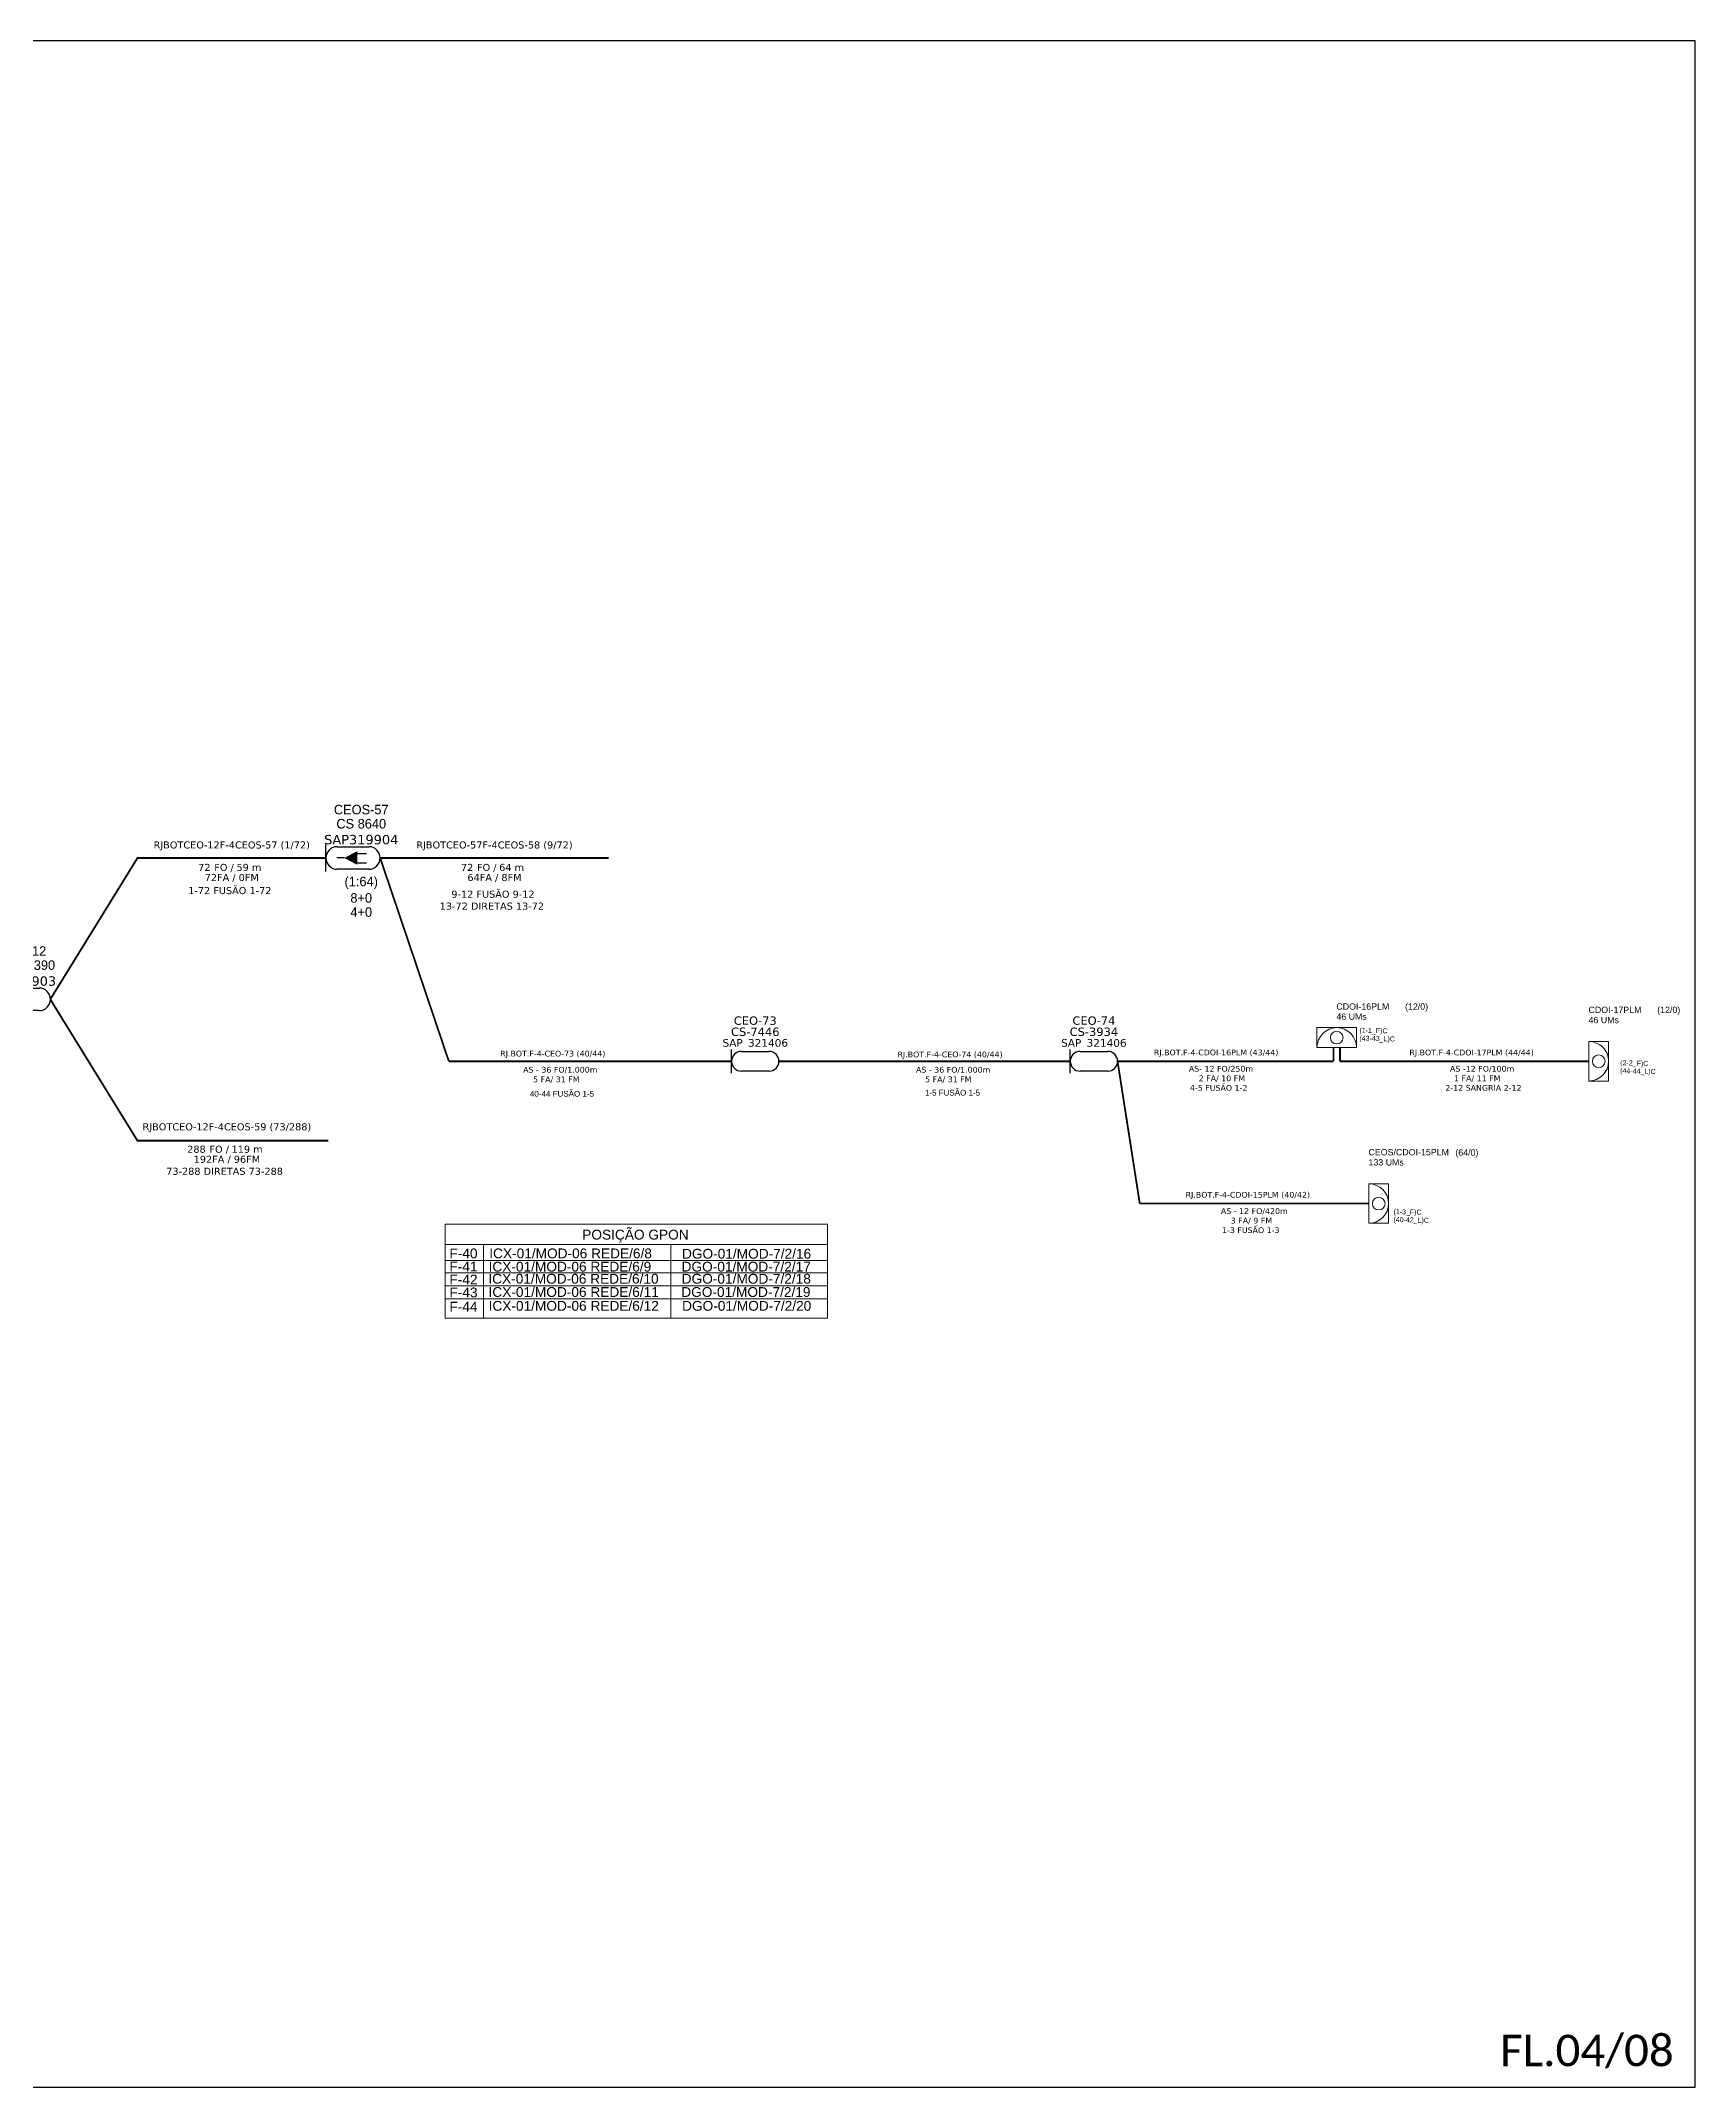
# Model space of a CAD drawing. Header units: inches. Extents: x 10034 to 13570, y 6075 to 9325.
# Drawn here: x 13090 to 13570, y 8731 to 9325 of the extents above; entities that cross this region are included whole.
import ezdxf
from ezdxf.enums import TextEntityAlignment as Align

# ---------------------------------------------------------------- set-up
doc = ezdxf.new("R2010")
doc.units = ezdxf.units.IN
doc.header["$MEASUREMENT"] = 0
doc.linetypes.add('DIVIDE', pattern=[1.25, 0.5, -0.25, 0, -0.25, 0, -0.25])
for name, color, linetype, lineweight in [("20.0-LEGENDA DOS CDO'S", 1, 'Continuous', 0), ('20.1-CDO_INTERIOR', 1, 'Continuous', 0), ('Texto_Cabos', 1, 'Continuous', 20)]:
    doc.layers.add(name, color=color, linetype=linetype, lineweight=lineweight)
for name, color, linetype in [('20.4-CEOS', 1, 'Continuous'), ('CAP a instalar', 1, 'Continuous'), ('CD a instalar', 1, 'Continuous'), ('CDO_PARDE', 1, 'Continuous'), ('CEO', 1, 'Continuous'), ('CEOS', 1, 'Continuous')]:
    doc.layers.add(name, color=color, linetype=linetype)
doc.styles.add('ARIAL', font='arial.ttf')
doc.styles.add('siredit', font='verdana.ttf')
doc.styles.add('Style-font000', font='font000.shx')
doc.styles.add('style0', font='arial.ttf', dxfattribs={"height": 1.137214})
doc.styles.add('WMF-Calibri0', font='CALIBRI.TTF')
doc.linetypes.add('FENCELINE1', pattern='A,0.25,-0.1,[133,ltypeshp.shx,S=0.1,R=0,X=-0.1,Y=0],-0.1,1', length=1.45)

# ---------------------------------------------------------------- blocks, each defined once
blk = doc.blocks.new('CDOI_INT')
at = {"layer": '20.1-CDO_INTERIOR', "color": 0, "lineweight": 18}
blk.add_lwpolyline([(4.25, -4.25), (4.25, 4.25), (0, 4.25), (0, -4.25)], close=True, dxfattribs=at)
blk.add_circle((2.12, 0), 1.36, dxfattribs=at)
blk.add_arc((0, 0), 4.25, 270, 90, dxfattribs=at)
at = {"layer": "20.0-LEGENDA DOS CDO'S", "color": 0, "style": 'ARIAL'}
for tag, p in [('CDO_N', (-0.08, 10.38)), ('SURVEY', (-0.08, 8.2)), ('SPLITER_1', (21.18, 10.38)), ('SPLITER_2', (21.19, 8.68)), ('SAP', (-0.08, 6.23)), ('1:XX', (5.94, -2.22)), ('UMS', (5.94, -4.24))]:
    blk.add_attdef(tag, p, '', height=1.36, dxfattribs=at)
blk.add_attdef('FIBRAS_UTILIZADAS', text='', height=1.36, dxfattribs=at).set_placement((15.34, 10.38), align=Align.CENTER)
blk = doc.blocks.new('ceo')
at = {"layer": 'CEO', "color": 7}
for p, q in [((0.094, 0.094), (0.359, 0.094)), ((0.359, -0.094), (0.094, -0.094))]:
    blk.add_line(p, q, dxfattribs=at)
blk.add_lwpolyline([(0, -0.114), (0, 0.114)], dxfattribs=at)
for centre, start, end in [((0.094, 0), 90, 270), ((0.359, 0), 270, 90)]:
    blk.add_arc(centre, 0.0942, start, end, dxfattribs=at)
for tag, height, style, p in [('NOME?', 0.0798, 'Style-font000', (0.226, 0.404)), ('LOCAL?', 0.0798, 'Style-font000', (0.226, 0.286)), ('TIPO?', 0.0787, 'siredit', (0.226, 0.153))]:
    blk.add_attdef(tag, text='', height=height, dxfattribs=dict(at, style=style)).set_placement(p, align=Align.MIDDLE_CENTER)
at = {"layer": 'CEO', "color": 7, "style": 'siredit', "flags": 1}
blk.add_attdef('ID', text='', height=0.0472, dxfattribs=at).set_placement((0.226, 0.483), align=Align.MIDDLE_CENTER)
at = {"layer": 'CEO', "color": 7, "style": 'Style-font000', "flags": 1}
blk.add_attdef('FIBRAS_RESERVA', text='', height=0.0798, dxfattribs=at).set_placement((0.226, -0.156), align=Align.TOP_CENTER)
blk = doc.blocks.new('Cabos_2')
at = {"layer": 'Texto_Cabos', "color": 7, "style": 'siredit'}
blk.add_text('FO /', height=1.5, dxfattribs=at).set_placement((0.44, -2), align=Align.MIDDLE_RIGHT)
for tag, p in [('N_CABOS', (0, 2.76)), ('FA/FM', (0, -4.14))]:
    blk.add_attdef(tag, text='', height=1.5, dxfattribs=at).set_placement(p, align=Align.MIDDLE_CENTER)
blk.add_attdef('FIBRAS', text='', height=1.5, dxfattribs=at).set_placement((-4.5, -2), align=Align.MIDDLE_RIGHT)
blk.add_attdef('METROS', text='', height=1.5, dxfattribs=at).set_placement((1, -2), align=Align.MIDDLE_LEFT)
blk.add_attdef('FUSÃO_001', (-0.47, -7.43), '', height=1.5, dxfattribs=at)

msp = doc.modelspace()

# ---------------------------------------------------------------- linework, layer by layer
msp.add_lwpolyline([(12731.87, 8730.9), (13570.43, 8730.9), (13570.43, 9324.9), (12731.87, 9324.9), (12731.87, 8730.9)])
at = {"layer": "20.0-LEGENDA DOS CDO'S", "color": 1}
for p, q in [((13318.6, 8981.38), (13207.61, 8981.38)), ((13318.6, 8975.55), (13318.6, 8981.38)), ((13207.61, 8975.55), (13318.6, 8975.55)), ((13273.1, 8975.55), (13318.6, 8975.55)), ((13273.1, 8954.08), (13273.1, 8975.55)), ((13318.6, 8975.55), (13318.6, 8954.08)), ((13318.6, 8954.08), (13207.61, 8954.08))]:
    msp.add_line(p, q, dxfattribs=at)
for points in [[(13207.61, 8981.38), (13207.61, 8954.08)], [(13218.74, 8975.55), (13218.74, 8954.08)], [(13207.61, 8970.89), (13318.6, 8970.89)], [(13207.61, 8967.26), (13318.6, 8967.26)], [(13207.61, 8963.5), (13318.6, 8963.5)], [(13207.61, 8959.7), (13318.6, 8959.7)]]:
    msp.add_lwpolyline(points, dxfattribs=at)
at = {"layer": '20.1-CDO_INTERIOR', "color": 1, "lineweight": 18}
msp.add_lwpolyline([(13472.15, 9038.45), (13460.68, 9038.45), (13460.68, 9032.72), (13472.15, 9032.72)], close=True, dxfattribs=at)
msp.add_circle((13466.41, 9035.58), 1.83, dxfattribs=at)
msp.add_arc((13466.41, 9032.72), 5.73, 0, 180, dxfattribs=at)
at = {"layer": '20.4-CEOS', "color": 1}
for p, q in [((13290.77, 9025.24), (13290.77, 9032.14)), ((13293.62, 9031.55), (13301.64, 9031.55)), ((13389.05, 9025.24), (13389.05, 9032.14)), ((13391.91, 9031.55), (13399.93, 9031.55)), ((13301.64, 9025.83), (13293.62, 9025.83)), ((13399.93, 9025.83), (13391.91, 9025.83))]:
    msp.add_line(p, q, dxfattribs=at)
for centre, major_axis, start_param, end_param in [((13293.62, 9028.69), (-2.02, 2.02), -0.785398, 2.356194), ((13301.64, 9028.69), (2.02, 2.02), 3.926991, 7.068583), ((13391.91, 9028.69), (-2.02, 2.02), -0.785398, 2.356194), ((13399.93, 9028.69), (2.02, 2.02), 3.926991, 7.068583)]:
    msp.add_ellipse(centre, major_axis=major_axis, ratio=1, start_param=start_param, end_param=end_param, dxfattribs=at)
at = {"layer": 'CAP a instalar', "color": 1, "linetype": 'FENCELINE1', "ltscale": 7, "const_width": 0.518}
for points in [[(13188.74, 9087.71), (13208.67, 9028.69)], [(13208.67, 9028.69), (13290.77, 9028.69)], [(13304.5, 9028.69), (13389.05, 9028.69)], [(13402.79, 9028.69), (13465.46, 9028.69)], [(13402.79, 9028.69), (13409.24, 8987.38)], [(13467.36, 9028.69), (13539.61, 9028.69)], [(13409.24, 8987.38), (13475.74, 8987.38)]]:
    msp.add_lwpolyline(points, dxfattribs=at)
at = {"layer": 'CAP a instalar', "color": 1, "ltscale": 7, "const_width": 0.518}
for points in [[(13465.46, 9032.72), (13465.46, 9028.69)], [(13467.36, 9032.72), (13467.36, 9028.69)]]:
    msp.add_lwpolyline(points, dxfattribs=at)
at = {"layer": 'CD a instalar', "color": 7, "linetype": 'Continuous', "const_width": 0.547}
for points in [[(13173.01, 9087.71), (13118.29, 9087.71), (13092.98, 9046.67)], [(13188.74, 9087.71), (13255.09, 9087.71)], [(13173.72, 9005.63), (13118.29, 9005.63), (13092.98, 9046.67)]]:
    msp.add_lwpolyline(points, dxfattribs=at)
at = {"layer": 'CEOS', "color": 5}
for p, q in [((13176.28, 9090.98), (13185.47, 9090.98)), ((13185.47, 9084.44), (13176.28, 9084.44))]:
    msp.add_line(p, q, dxfattribs=at)
for points in [[(13173.01, 9083.76), (13173.01, 9091.66)], [(13181.96, 9089.01), (13184.75, 9089.01)], [(13178.34, 9087.71), (13176.13, 9087.71)], [(13181.96, 9086.28), (13184.75, 9086.28)]]:
    msp.add_lwpolyline(points, dxfattribs=at)
msp.add_lwpolyline([(13178.34, 9087.71, 0, 4.04, 0), (13182.13, 9087.71, 4.04, 4.04, 0)], format="xyseb", dxfattribs=at)
for centre, start, end in [((13176.28, 9087.71), 90, 270), ((13185.47, 9087.71), 270, 90)]:
    msp.add_arc(centre, 3.27, start, end, dxfattribs=at)

# ---------------------------------------------------------------- block references
at = {"layer": 'CAP a instalar', "color": 1, "ltscale": 7}
ref = msp.add_blockref('CDOI_INT', (13539.61, 9028.69), dxfattribs=dict(at, xscale=1.348630136871634, yscale=1.348630136871634, zscale=1.348630136871767))
ref.add_attrib('CDO_N', 'CDOI-17PLM', (13539.5, 9042.69), dxfattribs={"layer": "20.0-LEGENDA DOS CDO'S", "color": 0, "height": 1.834, "style": 'ARIAL'})
ref.add_attrib('FIBRAS_UTILIZADAS', '       (12/0)', dxfattribs={"layer": "20.0-LEGENDA DOS CDO'S", "color": 0, "height": 1.8345, "style": 'ARIAL'}).set_placement((13560.3, 9042.69), align=Align.CENTER)
ref.add_attrib('SURVEY', '46 UMs', (13539.51, 9039.75), dxfattribs={"layer": "20.0-LEGENDA DOS CDO'S", "color": 0, "height": 1.834, "style": 'ARIAL'})
ref = msp.add_blockref('CDOI_INT', (13475.74, 8987.38), dxfattribs=dict(at, xscale=1.348630136871634, yscale=1.348630136871634, zscale=1.348630136871767))
ref.add_attrib('CDO_N', 'CEOS/CDOI-15PLM', (13475.63, 9001.38), dxfattribs={"layer": "20.0-LEGENDA DOS CDO'S", "color": 0, "height": 1.8345, "style": 'ARIAL'})
ref.add_attrib('FIBRAS_UTILIZADAS', '       (64/0)', dxfattribs={"layer": "20.0-LEGENDA DOS CDO'S", "color": 0, "height": 1.8345, "style": 'ARIAL'}).set_placement((13501.7, 9001.3), align=Align.CENTER)
ref.add_attrib('SURVEY', '133 UMs', (13475.63, 8998.44), dxfattribs={"layer": "20.0-LEGENDA DOS CDO'S", "color": 0, "height": 1.834, "style": 'ARIAL'})
at = {"layer": 'CDO_PARDE', "linetype": 'DIVIDE'}
ref = msp.add_blockref('Cabos_2', (13145.65, 9087.71), dxfattribs=dict(at, xscale=1.368000000000484, yscale=1.368000000000484, zscale=1.368))
ref.add_attrib('N_CABOS', 'RJBOTCEO-12F-4CEOS-57 (1/72)', dxfattribs={"layer": 'Texto_Cabos', "color": 7, "height": 2.052, "style": 'siredit'}).set_placement((13145.65, 9091.49), align=Align.MIDDLE_CENTER)
ref.add_attrib('FUSÃO_001', '1-72 FUSÃO 1-72', (13133.01, 9077.22), dxfattribs={"layer": 'Texto_Cabos', "color": 7, "height": 2.052, "style": 'siredit'})
ref.add_attrib('FA/FM', '72FA / 0FM', dxfattribs={"layer": 'Texto_Cabos', "color": 7, "height": 2.052, "style": 'siredit'}).set_placement((13145.65, 9082.05), align=Align.MIDDLE_CENTER)
ref.add_attrib('FIBRAS', '72', dxfattribs={"layer": 'Texto_Cabos', "color": 7, "height": 2.052, "style": 'siredit'}).set_placement((13139.49, 9084.97), align=Align.MIDDLE_RIGHT)
ref.add_attrib('METROS', '59 m', dxfattribs={"layer": 'Texto_Cabos', "color": 7, "height": 2.052, "style": 'siredit'}).set_placement((13147.02, 9084.97), align=Align.MIDDLE_LEFT)
ref = msp.add_blockref('Cabos_2', (13221.91, 9087.71), dxfattribs=dict(at, xscale=1.368000000000484, yscale=1.368000000000484, zscale=1.368))
ref.add_attrib('N_CABOS', 'RJBOTCEO-57F-4CEOS-58 (9/72)', dxfattribs={"layer": 'Texto_Cabos', "color": 7, "height": 2.052, "style": 'siredit'}).set_placement((13221.91, 9091.49), align=Align.MIDDLE_CENTER)
ref.add_attrib('FUSÃO_001', '9-12 FUSÃO 9-12', (13209.39, 9076.17), dxfattribs={"layer": 'Texto_Cabos', "color": 7, "height": 2.052, "style": 'siredit'})
ref.add_attrib('FA/FM', '64FA / 8FM', dxfattribs={"layer": 'Texto_Cabos', "color": 7, "height": 2.052, "style": 'siredit'}).set_placement((13221.91, 9082.05), align=Align.MIDDLE_CENTER)
ref.add_attrib('FIBRAS', '72', dxfattribs={"layer": 'Texto_Cabos', "color": 7, "height": 2.052, "style": 'siredit'}).set_placement((13215.76, 9084.97), align=Align.MIDDLE_RIGHT)
ref.add_attrib('METROS', '64 m', dxfattribs={"layer": 'Texto_Cabos', "color": 7, "height": 2.052, "style": 'siredit'}).set_placement((13223.28, 9084.97), align=Align.MIDDLE_LEFT)
ref.add_attrib('FUSÃO_002', '13-72 DIRETAS 13-72', (13206.01, 9072.71), dxfattribs={"layer": 'Texto_Cabos', "color": 7, "height": 2.052, "style": 'siredit'})
ref = msp.add_blockref('Cabos_2', (13144.24, 9005.89), dxfattribs=dict(at, xscale=1.368000000000484, yscale=1.368000000000484, zscale=1.368))
ref.add_attrib('N_CABOS', 'RJBOTCEO-12F-4CEOS-59 (73/288)', dxfattribs={"layer": 'Texto_Cabos', "color": 7, "height": 2.052, "style": 'siredit'}).set_placement((13144.24, 9009.67), align=Align.MIDDLE_CENTER)
ref.add_attrib('FUSÃO_001', '73-288 DIRETAS 73-288', (13126.62, 8995.73), dxfattribs={"layer": 'Texto_Cabos', "color": 7, "height": 2.052, "style": 'siredit'})
ref.add_attrib('FA/FM', '192FA / 96FM', dxfattribs={"layer": 'Texto_Cabos', "color": 7, "height": 2.052, "style": 'siredit'}).set_placement((13144.24, 9000.24), align=Align.MIDDLE_CENTER)
ref.add_attrib('FIBRAS', '288', dxfattribs={"layer": 'Texto_Cabos', "color": 7, "height": 2.052, "style": 'siredit'}).set_placement((13138.09, 9003.16), align=Align.MIDDLE_RIGHT)
ref.add_attrib('METROS', '119 m', dxfattribs={"layer": 'Texto_Cabos', "color": 7, "height": 2.052, "style": 'siredit'}).set_placement((13145.61, 9003.16), align=Align.MIDDLE_LEFT)
at = {"layer": 'CEO', "xscale": 34.74719999999915, "yscale": 34.74719999999915, "zscale": 34.74719999999999}
msp.add_blockref('ceo', (13077.25, 9046.67), dxfattribs=at).add_auto_attribs({'NOME?': 'CEO-12', 'LOCAL?': 'CS 102390', 'TIPO?': 'SAP319903  '})

# ---------------------------------------------------------------- texts
at = {"color": 1, "linetype": 'Continuous', "style": 'ARIAL'}
for s, p in [('40-44 FUSÃO 1-5', (13232.21, 9018.43)), ('1-5 FUSÃO 1-5', (13346.87, 9018.74))]:
    msp.add_text(s, height=1.6644, dxfattribs=at).set_placement(p)
at = {"color": 7, "linetype": 'Continuous', "style": 'WMF-Calibri0'}
msp.add_text('FL.04/08', height=9.118, dxfattribs=at).set_placement((13513.84, 8736.97))
at = {"color": 1, "linetype": 'Continuous', "char_height": 1.6644, "width": 51.8115, "attachment_point": 1}
for s, insert in [('{\\fVerdana|b0|i0|c0|p34;\\P                  AS - 36 FO/1.000m\\P                      5 FA/ 31 FM\\P                 }', (13217.18, 9029.84)), ('{\\fVerdana|b0|i0|c0|p34;\\P\\pi13.3152; AS - 36 FO/1.000m\\P\\pi0;                       5 FA/ 31 FM\\P\\P                 }', (13330.24, 9029.84)), ('{\\fVerdana|b0|i0|c0|p34;\\P\\pi13.2968;AS- 12 FO/250m\\P\\pi16.15;2 FA/ 10 FM\\P\\pi13.604;4-5 FUSÃO 1-2}', (13410.18, 9030.13)), ('{\\fVerdana|b0|i0|c0|p34;\\P\\pi14.9588;AS -12 FO/100m\\P\\pi16.15;1 FA/ 11 FM\\P\\pi13.604;2-12 SANGRIA 2-12}', (13484.33, 9030.13)), ('{\\fVerdana|b0|i0|c0|p34;\\P\\pi13.2968;AS - 12 FO/420m\\P\\pi16.15;3 FA/ 9 FM\\P\\pi13.604;1-3 FUSÃO 1-3}', (13419.5, 8988.82))]:
    msp.add_mtext(s, dxfattribs=dict(at, insert=insert))
at = {"layer": "20.0-LEGENDA DOS CDO'S", "color": 1, "style": 'ARIAL'}
for s, height, p in [('46 UMs', 1.834, (13466.31, 9040.73)), ('CDOI-16PLM', 1.834, (13466.3, 9043.67)), ('POSIÇÃO GPON', 2.8419, (13247.4, 8976.94)), ('F-40', 2.842, (13208.84, 8971.49)), ('F-41', 2.842, (13208.84, 8967.69)), ('ICX-01/MOD-06 REDE/6/9^I', 2.8419, (13220.21, 8967.65)), ('ICX-01/MOD-06 REDE/6/8^I', 2.8419, (13220.41, 8971.5)), ('DGO-01/MOD-7/2/17', 2.8419, (13276.24, 8967.65)), ('DGO-01/MOD-7/2/16', 2.8419, (13276.35, 8971.4)), ('F-42', 2.842, (13208.84, 8963.9)), ('ICX-01/MOD-06 REDE/6/10^I', 2.8419, (13220.15, 8964.14)), ('DGO-01/MOD-7/2/18', 2.8419, (13276.26, 8964.14)), ('F-43', 2.842, (13208.84, 8960.16)), ('F-44', 2.842, (13208.84, 8956.03)), ('ICX-01/MOD-06 REDE/6/11', 2.8419, (13220.2, 8960.29)), ('ICX-01/MOD-06 REDE/6/12', 2.8419, (13220.22, 8956.27)), ('DGO-01/MOD-7/2/19', 2.8419, (13276.15, 8960.29)), ('DGO-01/MOD-7/2/20', 2.8419, (13276.38, 8956.27))]:
    msp.add_text(s, height=height, dxfattribs=at).set_placement(p)
msp.add_text('       (12/0)', height=1.8345, dxfattribs=at).set_placement((13487.1, 9043.67), align=Align.CENTER)
at = {"layer": '20.4-CEOS', "color": 1, "style": 'siredit'}
for tag, text, p in [('CEO-73', 'CEOSXXX', (13297.63, 9041.71)), ('CEO-74', 'CEOSXXX', (13395.92, 9041.71)), ('CS-7446', 'CS-XXXX', (13297.63, 9038.47)), ('CS-3934', 'CS-XXXX', (13395.92, 9038.47))]:
    msp.add_attdef(tag, text=text, height=2.422, dxfattribs=at).set_placement(p, align=Align.TOP_CENTER)
at = {"layer": 'CAP a instalar', "color": 1, "ltscale": 7, "char_height": 1.4595, "attachment_point": 7, "rotation": 358.51883, "style": 'style0'}
for s, insert in [('({\\fArial|b0|i0|c0|p34;43}-{\\fArial|b0|i0|c0|p34;43}_L)C', (13472.96, 9034.26)), ('({\\fArial|b0|i0|c0|p34;1}-{\\fArial|b0|i0|c0|p34;1}_F){\\fArial|b0|i0|c0|p34;C}', (13472.97, 9036.56)), ('({\\fArial|b0|i0|c0|p34;2}-{\\fArial|b0|i0|c0|p34;2}_F){\\fArial|b0|i0|c0|p34;C}', (13548.68, 9027.11)), ('({\\fArial|b0|i0|c0|p34;44}-{\\fArial|b0|i0|c0|p34;44}_L)C', (13548.66, 9024.81)), ('({\\fArial|b0|i0|c0|p34;40}-{\\fArial|b0|i0|c0|p34;42}_L)C', (13482.84, 8981.61)), ('({\\fArial|b0|i0|c0|p34;1-3}_F){\\fArial|b0|i0|c0|p34;C}', (13482.86, 8983.91))]:
    msp.add_mtext(s, dxfattribs=dict(at, insert=insert))
at = {"layer": 'CD a instalar', "color": 1, "linetype": 'Continuous', "char_height": 1.6644, "attachment_point": 1}
for s, insert, width in [('{\\fVerdana|b0|i0|c0|p34;\\P             RJ.BOT.F-4-CEO-73 (40/44)}', (13214.14, 9034.52), 84.604), ('{\\fVerdana|b0|i0|c0|p34;RJ.BOT.F-4-CEO-74 (40/44)}', (13338.89, 9031.52), 72.8643), ('{\\fVerdana|b0|i0|c0|p34;\\PRJ.BOT.F-4-CDOI-16PLM (43/44)}', (13413.33, 9034.86), 74.0509), ('{\\fVerdana|b0|i0|c0|p34;\\PRJ.BOT.F-4-CDOI-17PLM (44/44)}', (13487.48, 9034.86), 74.0509), ('{\\fVerdana|b0|i0|c0|p34;\\PRJ.BOT.F-4-CDOI-15PLM (40/42)}', (13422.52, 8993.55), 74.0509)]:
    msp.add_mtext(s, dxfattribs=dict(at, insert=insert, width=width))
at = {"layer": 'CEOS', "color": 5}
for s, height, style, p in [('CEOS-57', 2.774, 'Style-font000', (13183.24, 9101.76)), ('SAP319904', 2.736, 'siredit', (13183.24, 9093.04)), ('CS 8640', 2.774, 'Style-font000', (13183.24, 9097.65))]:
    msp.add_text(s, height=height, dxfattribs=dict(at, style=style)).set_placement(p, align=Align.MIDDLE_CENTER)
at = {"layer": 'CEOS', "color": 5, "style": 'Style-font000'}
for s, p in [('(1:64)', (13183.24, 9082.28)), ('8+0', (13183.24, 9077.5)), ('4+0', (13183.24, 9073.4))]:
    msp.add_text(s, height=2.774, dxfattribs=at).set_placement(p, align=Align.TOP_CENTER)
at = {"layer": 'CEOS', "color": 1, "style": 'siredit'}
for tag, p in [('SAP', (13291.05, 9034.03)), ('321406', (13301.32, 9034.03)), ('SAP', (13389.33, 9034.03)), ('321406', (13399.61, 9034.03))]:
    msp.add_attdef(tag, text='', height=2.22, dxfattribs=at).set_placement(p, align=Align.MIDDLE_CENTER)

doc.saveas('drawing.dxf')
